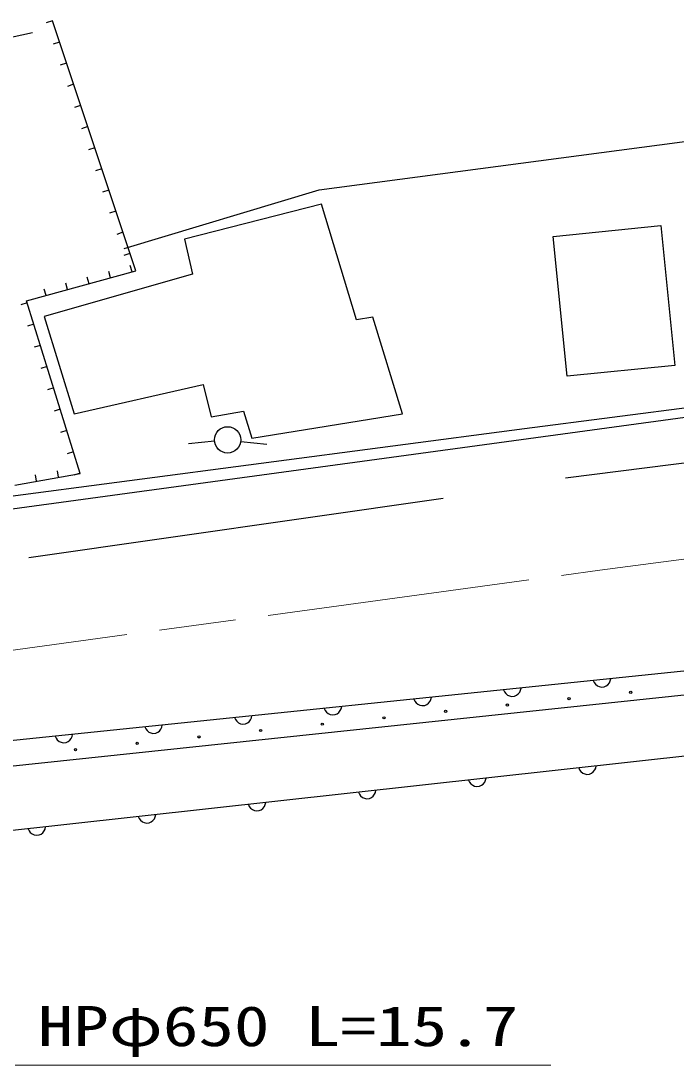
# Model space of a CAD drawing. Units: millimetres, scale not verified. Extents: x 40000 to 680000, y 20000 to 380000.
# Drawn here: x 357440 to 387320, y 260110 to 307743 of the extents above; entities that cross this region are included whole.
import ezdxf
from ezdxf.enums import TextEntityAlignment as Align

# ---------------------------------------------------------------- set-up
doc = ezdxf.new("R2010")
doc.units = ezdxf.units.MM
doc.header["$LTSCALE"] = 1000
doc.linetypes.add('CHAIN', pattern=[18.5, 12, -1.5, 3.5, -1.5])
for name, color, linetype, lineweight in [('M-BGD', 7, 'Continuous', 25), ('M-BMK', 2, 'CHAIN', 13), ('M-STR-HTXT', 7, 'Continuous', 13), ('M-STR-STRC', 7, 'Continuous', 25)]:
    doc.layers.add(name, color=color, linetype=linetype, lineweight=lineweight)
doc.styles.add('ＭＳ ゴシック', font='')
doc.styles.get('ＭＳ ゴシック').set_extended_font_data('MS Gothic')

msp = doc.modelspace()

# ---------------------------------------------------------------- linework, layer by layer
at = {"layer": 'M-BGD'}
for p, q in [((358878, 307743), (358593, 307648)), ((362680, 296337), (358878, 307743)), ((346410, 304743), (357974, 307206)), ((359199, 306778), (358915, 306683)), ((359521, 305814), (359236, 305719)), ((359842, 304849), (359558, 304754)), ((371037, 300031), (401019, 303993)), ((360164, 303885), (359879, 303790)), ((360485, 302920), (360201, 302826)), ((360807, 301956), (360522, 301861)), ((361128, 300992), (360844, 300897)), ((361450, 300027), (361165, 299932)), ((362150, 297354), (371037, 300031)), ((371156, 299385), (364896, 297790)), ((372752, 294107), (371156, 299385)), ((361771, 299063), (361486, 298968)), ((381713, 297912), (386623, 298403)), ((386623, 298403), (387261, 292023)), ((362093, 298098), (361808, 298003)), ((364896, 297790), (365264, 296194)), ((382351, 291532), (381713, 297912)), ((362414, 297134), (362129, 297039)), ((357701, 294979), (362680, 296337)), ((361528, 296023), (361449, 296313)), ((362509, 296291), (362430, 296580)), ((365264, 296194), (358502, 294262)), ((360548, 295756), (360469, 296045)), ((358586, 295221), (358507, 295510)), ((359567, 295488), (359488, 295778)), ((357730, 294884), (357444, 294796)), ((360145, 287104), (357701, 294979)), ((358032, 293914), (357745, 293825)), ((358502, 294262), (359863, 289811)), ((373488, 294230), (372752, 294107)), ((374839, 289811), (373488, 294230)), ((358333, 292943), (358047, 292854)), ((380401, 289148), (405110, 292351)), ((387261, 292023), (382351, 291532)), ((358634, 291972), (358348, 291883)), ((359863, 289811), (365755, 291161)), ((365755, 291161), (366123, 289688)), ((358936, 291001), (358649, 290912)), ((390972, 290095), (343509, 283621)), ((359237, 290030), (358951, 289941)), ((366123, 289688), (367596, 289933)), ((367596, 289933), (367964, 288706)), ((367964, 288706), (374839, 289811)), ((343525, 284305), (380401, 289148)), ((359538, 289059), (359252, 288970)), ((366270, 288569), (365077, 288445)), ((367463, 288564), (368656, 288432)), ((359840, 288088), (359553, 287999)), ((357158, 286561), (360145, 287104)), ((358158, 286743), (358104, 287038)), ((359158, 286925), (359105, 287220)), ((360141, 287117), (359854, 287028)), ((402344, 279595), (350085, 274198)), ((350229, 273045), (399372, 278233)), ((384316, 277635), (384338, 277734)), ((379452, 277229), (379494, 277137)), ((380226, 277213), (380248, 277311)), ((383542, 277652), (383584, 277560)), ((383584, 277560), (383640, 277485)), ((383640, 277485), (383728, 277414)), ((383728, 277414), (383812, 277374)), ((383812, 277374), (383911, 277352)), ((383911, 277352), (384038, 277365)), ((384038, 277365), (384130, 277407)), ((384130, 277407), (384205, 277463)), ((384205, 277463), (384276, 277551)), ((384276, 277551), (384316, 277635)), ((375363, 276806), (375404, 276714)), ((376097, 276705), (376136, 276790)), ((376136, 276790), (376158, 276889)), ((379494, 277137), (379550, 277062)), ((379550, 277062), (379638, 276991)), ((379638, 276991), (379722, 276951)), ((379722, 276951), (379821, 276929)), ((379821, 276929), (379949, 276943)), ((379949, 276943), (380041, 276984)), ((380041, 276984), (380115, 277040)), ((380115, 277040), (380187, 277128)), ((380187, 277128), (380226, 277213)), ((371273, 276384), (371315, 276291)), ((371315, 276291), (371371, 276217)), ((371936, 276195), (372007, 276283)), ((372007, 276283), (372047, 276367)), ((372047, 276367), (372069, 276466)), ((375404, 276714), (375460, 276640)), ((375460, 276640), (375548, 276568)), ((375548, 276568), (375633, 276529)), ((375633, 276529), (375731, 276507)), ((375731, 276507), (375859, 276520)), ((375859, 276520), (375951, 276562)), ((375951, 276562), (376026, 276618)), ((376026, 276618), (376097, 276705)), ((367183, 275961), (367225, 275869)), ((367225, 275869), (367281, 275794)), ((367846, 275772), (367917, 275860)), ((367917, 275860), (367957, 275944)), ((367957, 275944), (367979, 276043)), ((371371, 276217), (371458, 276145)), ((371458, 276145), (371543, 276106)), ((371543, 276106), (371642, 276084)), ((371642, 276084), (371769, 276097)), ((371769, 276097), (371861, 276139)), ((371861, 276139), (371936, 276195)), ((400854, 275660), (350634, 270101)), ((363093, 275538), (363135, 275446)), ((363135, 275446), (363191, 275371)), ((363191, 275371), (363279, 275300)), ((363682, 275293), (363756, 275349)), ((363756, 275349), (363828, 275437)), ((363828, 275437), (363867, 275522)), ((363867, 275522), (363889, 275620)), ((367281, 275794), (367369, 275723)), ((367369, 275723), (367453, 275683)), ((367453, 275683), (367552, 275661)), ((367552, 275661), (367679, 275674)), ((367679, 275674), (367771, 275716)), ((367771, 275716), (367846, 275772)), ((359004, 275115), (359045, 275023)), ((359045, 275023), (359101, 274949)), ((359101, 274949), (359189, 274877)), ((359189, 274877), (359274, 274838)), ((359500, 274829), (359592, 274871)), ((359592, 274871), (359667, 274927)), ((359667, 274927), (359738, 275014)), ((359738, 275014), (359777, 275099)), ((359777, 275099), (359799, 275198)), ((363279, 275300), (363363, 275260)), ((363363, 275260), (363462, 275239)), ((363462, 275239), (363590, 275252)), ((363590, 275252), (363682, 275293)), ((359274, 274838), (359372, 274816)), ((359372, 274816), (359500, 274829)), ((382879, 273670), (382922, 273579)), ((382922, 273579), (382978, 273504)), ((382978, 273504), (383066, 273434)), ((383066, 273434), (383151, 273395)), ((383377, 273388), (383469, 273430)), ((383469, 273430), (383544, 273486)), ((383544, 273486), (383614, 273575)), ((383614, 273575), (383653, 273660)), ((383653, 273660), (383674, 273758)), ((377857, 273115), (377900, 273023)), ((377900, 273023), (377956, 272948)), ((377956, 272948), (378045, 272878)), ((378522, 272930), (378592, 273019)), ((378592, 273019), (378631, 273104)), ((378631, 273104), (378653, 273203)), ((383151, 273395), (383250, 273373)), ((383250, 273373), (383377, 273388)), ((372835, 272559), (372878, 272467)), ((372878, 272467), (372934, 272392)), ((373500, 272375), (373570, 272463)), ((373570, 272463), (373609, 272548)), ((373609, 272548), (373631, 272647)), ((378045, 272878), (378129, 272839)), ((378129, 272839), (378228, 272818)), ((378228, 272818), (378356, 272832)), ((378356, 272832), (378447, 272874)), ((378447, 272874), (378522, 272930)), ((367814, 272003), (367856, 271911)), ((368549, 271907), (368587, 271992)), ((368587, 271992), (368609, 272091)), ((372934, 272392), (373023, 272322)), ((373023, 272322), (373107, 272283)), ((373107, 272283), (373206, 272262)), ((373206, 272262), (373334, 272276)), ((373334, 272276), (373426, 272318)), ((373426, 272318), (373500, 272375)), ((363566, 271436), (363587, 271535)), ((367856, 271911), (367912, 271836)), ((367912, 271836), (368001, 271766)), ((368001, 271766), (368086, 271727)), ((368086, 271727), (368184, 271706)), ((368184, 271706), (368312, 271720)), ((368312, 271720), (368404, 271762)), ((368404, 271762), (368478, 271819)), ((368478, 271819), (368549, 271907)), ((362792, 271447), (362834, 271355)), ((362834, 271355), (362891, 271280)), ((362891, 271280), (362979, 271210)), ((362979, 271210), (363064, 271171)), ((363064, 271171), (363163, 271150)), ((363163, 271150), (363290, 271164)), ((363290, 271164), (363382, 271206)), ((363382, 271206), (363456, 271263)), ((363456, 271263), (363527, 271351)), ((363527, 271351), (363566, 271436)), ((357770, 270891), (357812, 270799)), ((357812, 270799), (357869, 270725)), ((357869, 270725), (357957, 270654)), ((357957, 270654), (358042, 270615)), ((358042, 270615), (358141, 270594)), ((358141, 270594), (358268, 270608)), ((358268, 270608), (358360, 270650)), ((358360, 270650), (358434, 270707)), ((358434, 270707), (358505, 270795)), ((358505, 270795), (358544, 270880)), ((358544, 270880), (358565, 270979))]:
    msp.add_line(p, q, dxfattribs=at)
for centre, radius in [((366867, 288631), 600), ((382438, 276827), 50), ((385252, 277118), 50), ((376811, 276245), 50), ((379625, 276536), 50), ((373998, 275954), 50), ((368371, 275373), 50), ((371184, 275664), 50), ((365558, 275082), 50), ((359931, 274500), 50), ((362744, 274791), 50)]:
    msp.add_circle(centre, radius, dxfattribs=at)
at = {"layer": 'M-BMK'}
for p, q in [((383846, 282681), (404231, 285369)), ((350387, 278133), (383846, 282681))]:
    msp.add_line(p, q, dxfattribs=at)
at = {"layer": 'M-STR-HTXT'}
msp.add_line((357171, 260110), (381609, 260110), dxfattribs=at)
at = {"layer": 'M-STR-STRC'}
for p, q in [((382283, 286896), (412809, 290814)), ((357800, 283271), (376692, 285968))]:
    msp.add_line(p, q, dxfattribs=at)

# ---------------------------------------------------------------- texts
at = {"layer": 'M-STR-HTXT', "style": 'ＭＳ ゴシック', "width": 1.3}
msp.add_text('HPφ650 L=15.7', height=1833, dxfattribs=at).set_placement((358207, 260425), align=Align.BOTTOM_LEFT)

doc.saveas('drawing.dxf')
